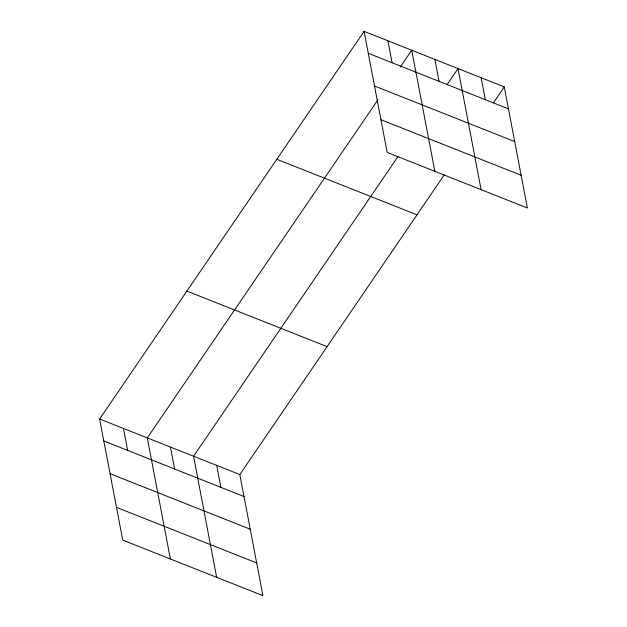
<?xml version="1.0" encoding="UTF-8"?>
<svg xmlns="http://www.w3.org/2000/svg" width="627" height="627" viewBox="0 0 627 627"><rect width="100%" height="100%" fill="white"/><g stroke="black" fill="none" stroke-linecap="round" stroke-linejoin="round"><path stroke-width="0.94" d="M444.277 174.855L239.82 474.561L262.917 595.65L122.727 540.098L99.63 419.008L364.083 31.35L504.273 86.902L527.37 207.992L387.18 152.439L364.083 31.35M377.932 99.811L147.29 437.897L170.387 558.986M400.292 67.026L411.751 50.238L434.848 171.328M398.012 156.523L193.555 456.229L216.652 577.318M447.106 84.559L458.008 68.57L481.113 189.66M493.363 102.891L504.273 86.902M368.268 53.295L508.458 108.847M374.515 86.017L514.704 141.569M380.942 119.726L521.131 175.27M276.813 159.282L417.002 214.826M186.901 291.085L327.09 346.637M99.63 419.008L239.82 474.561M103.816 440.961L244.005 496.513M110.054 473.675L250.244 529.227M116.489 507.384L256.678 562.936M481.144 77.732L485.329 99.685M434.879 59.4L439.065 81.353M387.917 40.794L392.102 62.739M216.683 465.399L220.876 487.344M170.426 447.067L174.612 469.012M123.456 428.453L127.649 450.405"/></g></svg>
